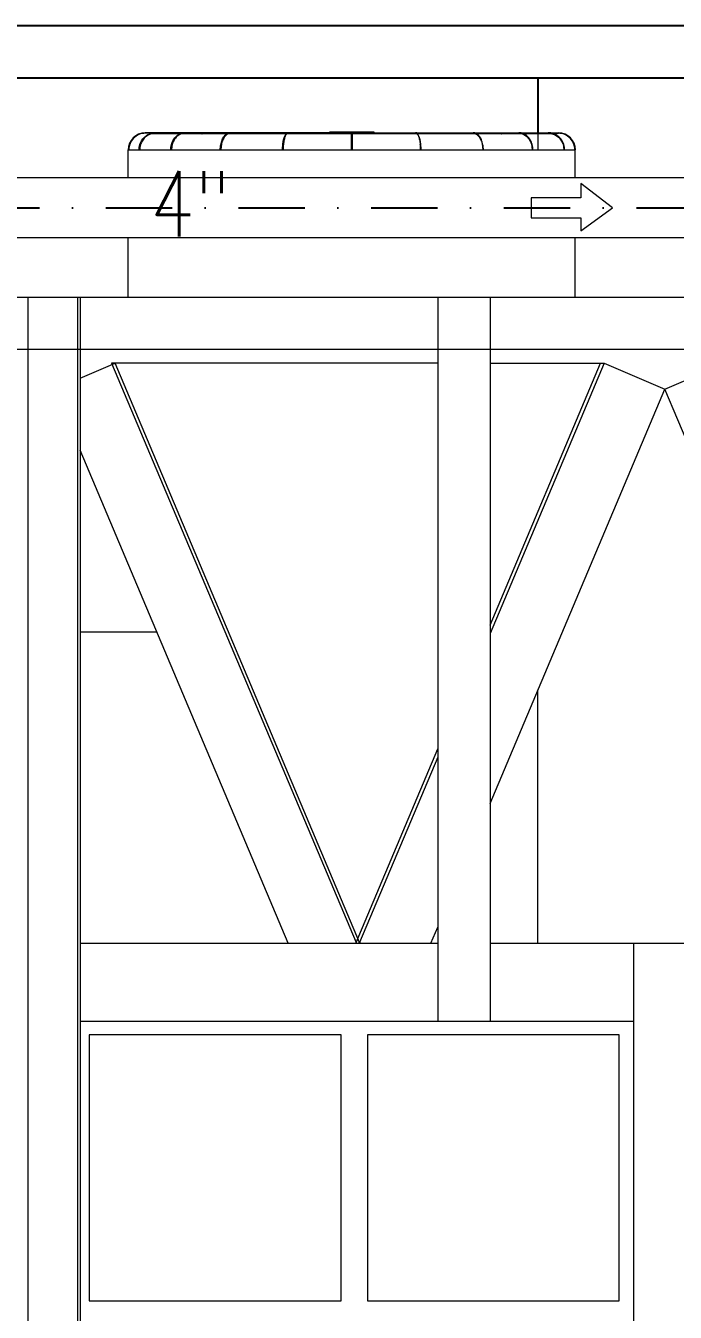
# Model space of a CAD drawing. Header units: millimetres. Extents: x -312439 to 477422, y -331570 to 212570.
# Drawn here: x 349257 to 350501, y 192862 to 195324 of the extents above; entities that cross this region are included whole.
import ezdxf

# ---------------------------------------------------------------- set-up
doc = ezdxf.new("R2010")
doc.units = ezdxf.units.MM
doc.linetypes.add('DASHDOT', pattern=[25.4, 12.7, -6.35, 0, -6.35])
doc.layers.add('ARCONDTEXTO', color=4, linetype='Continuous')
doc.styles.add('ROMANS', font='romans.shx', dxfattribs={"height": 187.5})

msp = doc.modelspace()

# ---------------------------------------------------------------- linework, layer by layer
at = {"color": 1, "linetype": 'Continuous', "extrusion": (0, 1, 0)}
for p, q in [((353216.986, 195323.86, 0), (341758.512, 195323.86, 0)), ((341758.512, 195223.86, 0), (352378.512, 195223.86, 0)), ((350238.512, 195223.86, 0), (350238.512, 195119.05, 0))]:
    msp.add_line(p, q, dxfattribs=at)
at = {"color": 3, "linetype": 'Continuous', "lineweight": 0, "extrusion": (0, 1, 0)}
for p, q in [((349868.863, 195119.05, 0), (349486.554, 195119.05, 0)), ((349498.246, 195118.05, 0), (349486.554, 195118.05, 0)), ((349552.922, 195117.056, 0), (349499.847, 195117.056, 0)), ((349518.478, 195118.05, 0), (349505.91, 195118.05, 0)), ((349642.859, 195117.056, 0), (349555.77, 195117.056, 0)), ((349572.777, 195118.05, 0), (349562.086, 195118.05, 0)), ((349572.886, 195118.056, 0), (349644.797, 195118.056, 0)), ((349642.822, 195117.033, 0), (349595.243, 195117.033, 0)), ((349756.123, 195117.033, 0), (349644.99, 195117.033, 0)), ((349756.143, 195117.056, 0), (349645.041, 195117.056, 0)), ((349649.581, 195118.05, 0), (349657.349, 195118.05, 0)), ((349657.458, 195118.056, 0), (349757.195, 195118.056, 0)), ((349881.545, 195117.033, 0), (349757.548, 195117.033, 0)), ((349881.545, 195117.056, 0), (349757.574, 195117.056, 0)), ((349763.915, 195118.05, 0), (349759.832, 195118.05, 0)), ((349764.014, 195118.056, 0), (349881.545, 195118.056, 0)), ((349924.704, 195120.026, 0), (349839.386, 195120.026, 0)), ((349839.386, 195119.05, 0), (349839.386, 195120.026, 0)), ((349869.008, 195119.026, 0), (349881.893, 195119.026, 0)), ((349881.545, 195086.133, 0), (349881.545, 195118.55, 0)), ((349882.197, 195119.026, 0), (349895.083, 195119.026, 0)), ((349882.545, 195118.55, 0), (349882.545, 195086.133, 0)), ((349882.545, 195118.056, 0), (350000.076, 195118.056, 0)), ((350006.517, 195117.056, 0), (349882.545, 195117.056, 0)), ((350006.543, 195117.033, 0), (349882.545, 195117.033, 0)), ((349895.227, 195119.05, 0), (350277.537, 195119.05, 0)), ((349924.704, 195119.05, 0), (349924.704, 195120.026, 0)), ((350000.175, 195118.05, 0), (350004.259, 195118.05, 0)), ((350006.895, 195118.056, 0), (350106.632, 195118.056, 0)), ((350119.049, 195117.056, 0), (350007.947, 195117.056, 0)), ((350119.101, 195117.033, 0), (350007.967, 195117.033, 0)), ((350106.742, 195118.05, 0), (350114.509, 195118.05, 0)), ((350119.293, 195118.056, 0), (350191.204, 195118.056, 0)), ((350208.321, 195117.056, 0), (350121.231, 195117.056, 0)), ((350168.847, 195117.033, 0), (350121.268, 195117.033, 0)), ((350202.004, 195118.05, 0), (350191.313, 195118.05, 0)), ((350264.243, 195117.056, 0), (350211.168, 195117.056, 0)), ((350238.512, 195117.056, 0), (350238.512, 195086.133, 0)), ((350245.612, 195118.05, 0), (350258.18, 195118.05, 0)), ((350265.844, 195118.05, 0), (350277.537, 195118.05, 0)), ((349453.637, 195086.133, 0), (350310.453, 195086.133, 0)), ((349453.637, 195032.604, 0), (349453.637, 195086.133, 0)), ((349454.637, 195086.133, 0), (349455.137, 195086.141, 0)), ((350308.953, 195086.141, 0), (350309.453, 195086.133, 0)), ((350309.953, 195032.604, 0), (350309.953, 195086.13, 0)), ((349453.637, 194804.689, 0), (349453.637, 194918.304, 0)), ((350309.953, 194804.689, 0), (350309.953, 194918.304, 0)), ((346755.535, 194804.689, 0), (351244.6, 194804.689, 0)), ((349261.67, 194804.689, 0), (349261.67, 192708.782, 0)), ((349356.465, 194804.689, 0), (349356.465, 192708.782, 0)), ((349361.67, 194804.689, 0), (349361.67, 192708.782, 0)), ((350046.707, 194804.689, 0), (350046.707, 193417.94, 0)), ((350146.707, 194804.689, 0), (350146.707, 193417.94, 0)), ((346755.533, 194704.689, 0), (351244.602, 194704.689, 0)), ((349361.67, 194649.2, 0), (349428.721, 194677.975, 0)), ((350046.707, 194677.975, 0), (349421.904, 194677.975, 0)), ((349421.904, 194677.975, 0), (349890.175, 193569.539, 0)), ((349896.992, 193569.539, 0), (349428.721, 194677.975, 0)), ((350146.707, 194176.769, 0), (350358.447, 194677.975, 0)), ((350146.707, 194677.975, 0), (350365.263, 194677.975, 0)), ((350365.263, 194677.975, 0), (350146.707, 194160.633, 0)), ((350365.263, 194677.975, 0), (350481.508, 194628.09, 0)), ((350481.508, 194628.09, 0), (350597.754, 194677.975, 0)), ((350146.707, 193835.586, 0), (350481.508, 194628.09, 0)), ((350788.778, 193900.758, 0), (350481.508, 194628.09, 0)), ((349760.348, 193567.94, 0), (349361.67, 194511.644, 0)), ((349361.67, 194163.86, 0), (349508.595, 194163.86, 0)), ((350238.512, 193567.94, 0), (350238.512, 194052.898, 0)), ((349890.175, 193569.539, 0), (350046.707, 193940.061, 0)), ((350046.707, 193923.925, 0), (349896.992, 193569.539, 0)), ((350033.637, 193567.94, 0), (350046.707, 193598.878, 0)), ((349361.67, 193567.94, 0), (350046.707, 193567.94, 0)), ((349893.208, 193567.94, 0), (349896.992, 193569.539, 0)), ((349896.992, 193568.453, 0), (349895.778, 193567.94, 0)), ((349896.992, 193569.539, 0), (349900.776, 193567.94, 0)), ((349898.206, 193567.94, 0), (349896.992, 193568.453, 0)), ((350146.707, 193567.94, 0), (350788.778, 193567.94, 0)), ((350421.49, 193568.147, 0), (350521.49, 193568.147, 0)), ((350421.49, 193568.147, 0), (350421.49, 192708.782, 0)), ((350421.49, 193417.94, 0), (349361.67, 193417.94, 0)), ((349861.323, 193392.94, 0), (349378.811, 193392.94, 0)), ((349378.811, 193392.94, 0), (349378.811, 192883.782, 0)), ((349861.323, 192883.782, 0), (349861.323, 193392.94, 0)), ((350394.309, 193392.94, 0), (349911.796, 193392.94, 0)), ((349911.796, 193392.94, 0), (349911.796, 192883.782, 0)), ((350394.309, 192883.782, 0), (350394.309, 193392.94, 0)), ((349378.811, 192883.782, 0), (349861.323, 192883.782, 0)), ((349911.796, 192883.782, 0), (350394.309, 192883.782, 0))]:
    msp.add_line(p, q, dxfattribs=at)
at = {"color": 5, "linetype": 'Continuous', "lineweight": 0, "extrusion": (0, 1, 0)}
for p, q in [((350919.515, 195032.604, 0), (346841.366, 195032.604, 0)), ((346869.833, 194918.304, 0), (350919.515, 194918.304, 0))]:
    msp.add_line(p, q, dxfattribs=at)
at = {"color": 4, "linetype": 'Continuous', "lineweight": 0}
for p, q in [((350320.918, 195021.76, 0), (350320.918, 194994.638, 0)), ((350380.996, 194975.46, 0), (350320.918, 195021.76, 0)), ((350225.598, 194994.638, 0), (350225.598, 194956.283, 0)), ((350320.918, 194994.638, 0), (350225.598, 194994.638, 0)), ((350320.918, 194931.606, 0), (350380.996, 194975.46, 0)), ((350225.598, 194956.283, 0), (350320.918, 194956.283, 0)), ((350320.918, 194956.283, 0), (350320.918, 194931.606, 0))]:
    msp.add_line(p, q, dxfattribs=at)
at = {"color": 6, "linetype": 'DASHDOT', "ltscale": 10, "extrusion": (0, 1, 0)}
msp.add_line((346869.833, 194975.46, 0), (351946.834, 194975.442, 0), dxfattribs=at)
at = {"color": 3, "linetype": 'Continuous', "lineweight": 0}
for centre, radius, start, end in [((349486.554, 195086.133, 0), 32.916, 90, 180), ((349486.554, 195086.63, 0), 31.42, 90, 180.890598), ((349499.847, 195117.556, 0), 0.5, 211.050989, 270), ((349595.243, 195117.533, 0), 0.5, 252.578804, 270), ((349882.045, 195118.55, 0), 0.5, 0, 180), ((350168.847, 195117.533, 0), 0.5, 270, 287.421196), ((350264.243, 195117.556, 0), 0.5, 270, 328.949011), ((350277.537, 195086.133, 0), 32.916, 0, 90), ((350277.537, 195086.63, 0), 31.42, 359.109402, 90), ((350277.537, 195086.63, 0), 32.42, 359.116296, 359.123138)]:
    msp.add_arc(centre, radius, start, end, dxfattribs=at)
for centre, ratio in [((349505.91, 195118.55, 0), 0.30901699), ((349562.086, 195118.55, 0), 0.58778525), ((349649.581, 195118.55, 0), 0.80901699), ((349759.832, 195118.55, 0), 0.95105652), ((350004.259, 195118.55, 0), 0.95105652), ((350114.509, 195118.55, 0), 0.80901699), ((350202.004, 195118.55, 0), 0.58778525), ((350258.18, 195118.55, 0), 0.30901699)]:
    msp.add_ellipse(centre, major_axis=(0, -0.5), ratio=ratio, dxfattribs=at)
for centre, major_axis, ratio, start_param, end_param in [((349475.556, 195086.133, 0), (0.5, 0.007), 0.00480313, 5.02651274, 6.28318531), ((349536.265, 195086.133, 0), (0.5, 0.006), 0.00913609, 5.34065006, 6.28318531), ((349630.821, 195086.133, 0), (-0.5, -0.005), 0.01257475, 2.51321667, 3.14159265), ((349749.969, 195086.133, 0), (-0.5, -0.002), 0.01478251, 2.82739788, 3.14159265), ((350014.121, 195086.133, 0), (-0.5, 0.002), 0.01478251, 0, 0.31419477), ((350133.269, 195086.133, 0), (-0.5, 0.005), 0.01257475, 0, 0.62837598), ((350227.825, 195086.133, 0), (-0.5, 0.006), 0.00913609, 0, 0.94253524), ((350288.534, 195086.133, 0), (-0.5, 0.007), 0.00480313, 0, 1.25667257)]:
    msp.add_ellipse(centre, major_axis=major_axis, ratio=ratio, start_param=start_param, end_param=end_param, dxfattribs=at)
for points, knots in [([(349474.581, 195086.133, 0), (349474.581, 195089.578, 0), (349475.099, 195093.022, 0), (349477.124, 195099.575, 0), (349478.63, 195102.683, 0), (349482.484, 195108.26, 0), (349484.831, 195110.729, 0), (349490.14, 195114.784, 0), (349493.1, 195116.37, 0), (349499.344, 195118.503, 0), (349502.627, 195119.05, 0), (349505.91, 195119.05, 0)], [4.71238898, 4.71238898, 4.71238898, 4.71238898, 5.02654825, 5.02654825, 5.34070751, 5.34070751, 5.65486678, 5.65486678, 5.96902604, 5.96902604, 6.28318531, 6.28318531, 6.28318531, 6.28318531]), ([(349505.91, 195118.05, 0), (349502.755, 195118.05, 0), (349499.601, 195117.519, 0), (349493.604, 195115.449, 0), (349490.763, 195113.909, 0), (349485.677, 195109.973, 0), (349483.433, 195107.576, 0), (349479.765, 195102.163, 0), (349478.343, 195099.148, 0), (349476.464, 195092.799, 0), (349476.007, 195089.466, 0), (349476.056, 195086.141, 0)], [6.28318531, 6.28318531, 6.28318531, 6.28318531, 6.60045335, 6.60045335, 6.91772139, 6.91772139, 7.23498943, 7.23498943, 7.55225747, 7.55225747, 7.86952551, 7.86952551, 7.86952551, 7.86952551]), ([(349535.36, 195086.133, 0), (349535.36, 195089.57, 0), (349535.801, 195093.007, 0), (349537.52, 195099.549, 0), (349538.799, 195102.653, 0), (349542.077, 195108.229, 0), (349544.074, 195110.699, 0), (349548.599, 195114.763, 0), (349551.126, 195116.355, 0), (349556.464, 195118.499, 0), (349559.275, 195119.05, 0), (349562.086, 195119.05, 0)], [4.71238898, 4.71238898, 4.71238898, 4.71238898, 5.02654825, 5.02654825, 5.34070751, 5.34070751, 5.65486678, 5.65486678, 5.96902604, 5.96902604, 6.28318531, 6.28318531, 6.28318531, 6.28318531]), ([(349562.086, 195118.05, 0), (349559.42, 195118.05, 0), (349556.755, 195117.523, 0), (349551.68, 195115.464, 0), (349549.272, 195113.931, 0), (349544.955, 195110.003, 0), (349543.047, 195107.608, 0), (349539.926, 195102.193, 0), (349538.714, 195099.174, 0), (349537.112, 195092.813, 0), (349536.723, 195089.472, 0), (349536.765, 195086.14, 0)], [0, 0, 0, 0, 0.31726804, 0.31726804, 0.63453608, 0.63453608, 0.95180412, 0.95180412, 1.26907216, 1.26907216, 1.5863402, 1.5863402, 1.5863402, 1.5863402]), ([(349630.027, 195086.133, 0), (349630.027, 195089.559, 0), (349630.346, 195092.984, 0), (349631.591, 195099.505, 0), (349632.518, 195102.601, 0), (349634.895, 195108.167, 0), (349636.345, 195110.636, 0), (349639.641, 195114.711, 0), (349641.488, 195116.315, 0), (349645.415, 195118.486, 0), (349647.497, 195119.05, 0), (349649.581, 195119.05, 0)], [4.71238898, 4.71238898, 4.71238898, 4.71238898, 5.02654825, 5.02654825, 5.34070751, 5.34070751, 5.65486678, 5.65486678, 5.96902604, 5.96902604, 6.28318531, 6.28318531, 6.28318531, 6.28318531]), ([(349649.581, 195118.05, 0), (349647.687, 195118.05, 0), (349645.791, 195117.536, 0), (349642.153, 195115.504, 0), (349640.414, 195113.983, 0), (349637.285, 195110.066, 0), (349635.897, 195107.67, 0), (349633.625, 195102.244, 0), (349632.742, 195099.216, 0), (349631.575, 195092.834, 0), (349631.291, 195089.482, 0), (349631.321, 195086.138, 0)], [0, 0, 0, 0, 0.31726804, 0.31726804, 0.63453608, 0.63453608, 0.95180412, 0.95180412, 1.26907216, 1.26907216, 1.5863402, 1.5863402, 1.5863402, 1.5863402]), ([(349749.314, 195086.133, 0), (349749.314, 195089.544, 0), (349749.481, 195092.955, 0), (349750.133, 195099.447, 0), (349750.618, 195102.528, 0), (349751.861, 195108.066, 0), (349752.619, 195110.523, 0), (349754.348, 195114.586, 0), (349755.315, 195116.194, 0), (349757.433, 195118.421, 0), (349758.613, 195119.05, 0), (349759.832, 195119.05, 0)], [4.71238898, 4.71238898, 4.71238898, 4.71238898, 5.02654825, 5.02654825, 5.34070751, 5.34070751, 5.65486678, 5.65486678, 5.96902604, 5.96902604, 6.28318531, 6.28318531, 6.28318531, 6.28318531]), ([(349750.314, 195086.133, 0), (349750.314, 195089.512, 0), (349750.48, 195092.89, 0), (349750.843, 195096.512, 0), (349750.887, 195096.92, 0), (349750.934, 195097.325, 0)], [4.71238898, 4.71238898, 4.71238898, 4.71238898, 5.026548246, 5.026548246, 5.066758189, 5.066758189, 5.066758189, 5.066758189]), ([(349759.832, 195118.05, 0), (349758.959, 195118.05, 0), (349758.048, 195117.602, 0), (349756.209, 195115.647, 0), (349755.31, 195114.174, 0), (349753.68, 195110.349, 0), (349752.949, 195107.99, 0), (349751.738, 195102.613, 0), (349751.262, 195099.588, 0), (349750.624, 195093.202, 0), (349750.463, 195089.84, 0), (349750.468, 195086.366, 0), (349750.468, 195086.251, 0), (349750.469, 195086.136, 0)], [0, 0, 0, 0, 0.31726804, 0.31726804, 0.62758705, 0.62758705, 0.94116827, 0.94116827, 1.25820928, 1.25820928, 1.57547732, 1.57547732, 1.5863402, 1.5863402, 1.5863402, 1.5863402]), ([(350014.776, 195086.133, 0), (350014.776, 195089.544, 0), (350014.609, 195092.955, 0), (350013.957, 195099.447, 0), (350013.472, 195102.528, 0), (350012.229, 195108.066, 0), (350011.471, 195110.523, 0), (350009.743, 195114.586, 0), (350008.775, 195116.194, 0), (350006.658, 195118.421, 0), (350005.477, 195119.05, 0), (350004.259, 195119.05, 0)], [4.71238898, 4.71238898, 4.71238898, 4.71238898, 5.02654825, 5.02654825, 5.34070751, 5.34070751, 5.65486678, 5.65486678, 5.96902604, 5.96902604, 6.28318531, 6.28318531, 6.28318531, 6.28318531]), ([(350004.259, 195118.05, 0), (350005.131, 195118.05, 0), (350006.042, 195117.602, 0), (350007.882, 195115.647, 0), (350008.78, 195114.174, 0), (350010.41, 195110.349, 0), (350011.141, 195107.99, 0), (350012.352, 195102.613, 0), (350012.828, 195099.588, 0), (350013.466, 195093.202, 0), (350013.627, 195089.84, 0), (350013.622, 195086.366, 0), (350013.622, 195086.251, 0), (350013.621, 195086.136, 0)], [0, 0, 0, 0, 0.31726804, 0.31726804, 0.62758705, 0.62758705, 0.94116827, 0.94116827, 1.25820928, 1.25820928, 1.57547732, 1.57547732, 1.5863402, 1.5863402, 1.5863402, 1.5863402]), ([(350013.776, 195086.133, 0), (350013.776, 195089.512, 0), (350013.611, 195092.89, 0), (350013.247, 195096.512, 0), (350013.203, 195096.92, 0), (350013.157, 195097.325, 0)], [4.71238898, 4.71238898, 4.71238898, 4.71238898, 5.026548246, 5.026548246, 5.066758189, 5.066758189, 5.066758189, 5.066758189]), ([(350134.063, 195086.133, 0), (350134.063, 195089.559, 0), (350133.744, 195092.984, 0), (350132.499, 195099.505, 0), (350131.572, 195102.601, 0), (350129.195, 195108.167, 0), (350127.746, 195110.636, 0), (350124.449, 195114.711, 0), (350122.603, 195116.315, 0), (350118.675, 195118.486, 0), (350116.594, 195119.05, 0), (350114.509, 195119.05, 0)], [4.71238898, 4.71238898, 4.71238898, 4.71238898, 5.02654825, 5.02654825, 5.34070751, 5.34070751, 5.65486678, 5.65486678, 5.96902604, 5.96902604, 6.28318531, 6.28318531, 6.28318531, 6.28318531]), ([(350114.509, 195118.05, 0), (350116.403, 195118.05, 0), (350118.3, 195117.536, 0), (350121.937, 195115.504, 0), (350123.676, 195113.983, 0), (350126.805, 195110.066, 0), (350128.193, 195107.67, 0), (350130.465, 195102.244, 0), (350131.348, 195099.216, 0), (350132.516, 195092.834, 0), (350132.8, 195089.482, 0), (350132.769, 195086.138, 0)], [0, 0, 0, 0, 0.31726804, 0.31726804, 0.63453608, 0.63453608, 0.95180412, 0.95180412, 1.26907216, 1.26907216, 1.5863402, 1.5863402, 1.5863402, 1.5863402]), ([(350228.73, 195086.133, 0), (350228.73, 195089.57, 0), (350228.29, 195093.007, 0), (350226.57, 195099.549, 0), (350225.291, 195102.653, 0), (350222.014, 195108.229, 0), (350220.016, 195110.699, 0), (350215.491, 195114.763, 0), (350212.964, 195116.355, 0), (350207.626, 195118.499, 0), (350204.815, 195119.05, 0), (350202.004, 195119.05, 0)], [4.71238898, 4.71238898, 4.71238898, 4.71238898, 5.02654825, 5.02654825, 5.34070751, 5.34070751, 5.65486678, 5.65486678, 5.96902604, 5.96902604, 6.28318531, 6.28318531, 6.28318531, 6.28318531]), ([(350202.004, 195118.05, 0), (350204.67, 195118.05, 0), (350207.336, 195117.523, 0), (350212.41, 195115.464, 0), (350214.818, 195113.931, 0), (350219.135, 195110.003, 0), (350221.044, 195107.608, 0), (350224.164, 195102.193, 0), (350225.376, 195099.174, 0), (350226.978, 195092.813, 0), (350227.367, 195089.472, 0), (350227.325, 195086.14, 0)], [0, 0, 0, 0, 0.31726804, 0.31726804, 0.63453608, 0.63453608, 0.95180412, 0.95180412, 1.26907216, 1.26907216, 1.5863402, 1.5863402, 1.5863402, 1.5863402]), ([(350289.51, 195086.133, 0), (350289.51, 195089.578, 0), (350288.991, 195093.022, 0), (350286.966, 195099.575, 0), (350285.46, 195102.683, 0), (350281.606, 195108.26, 0), (350279.259, 195110.729, 0), (350273.951, 195114.784, 0), (350270.99, 195116.37, 0), (350264.746, 195118.503, 0), (350261.463, 195119.05, 0), (350258.18, 195119.05, 0)], [4.71238898, 4.71238898, 4.71238898, 4.71238898, 5.02654825, 5.02654825, 5.34070751, 5.34070751, 5.65486678, 5.65486678, 5.96902604, 5.96902604, 6.28318531, 6.28318531, 6.28318531, 6.28318531]), ([(350258.18, 195118.05, 0), (350261.335, 195118.05, 0), (350264.489, 195117.519, 0), (350270.486, 195115.449, 0), (350273.327, 195113.909, 0), (350278.413, 195109.973, 0), (350280.658, 195107.576, 0), (350284.325, 195102.163, 0), (350285.747, 195099.148, 0), (350287.627, 195092.799, 0), (350288.083, 195089.466, 0), (350288.034, 195086.141, 0)], [0, 0, 0, 0, 0.31726804, 0.31726804, 0.63453608, 0.63453608, 0.95180412, 0.95180412, 1.26907216, 1.26907216, 1.5863402, 1.5863402, 1.5863402, 1.5863402])]:
    msp.add_open_spline(points, degree=3, knots=knots, dxfattribs=at)

# ---------------------------------------------------------------- texts
at = {"layer": 'ARCONDTEXTO', "linetype": 'Continuous', "lineweight": -3, "style": 'ROMANS', "width": 0.8}
msp.add_text('4"', height=125, dxfattribs=at).set_placement((349495.554, 194920.316, 0))

doc.saveas('drawing.dxf')
